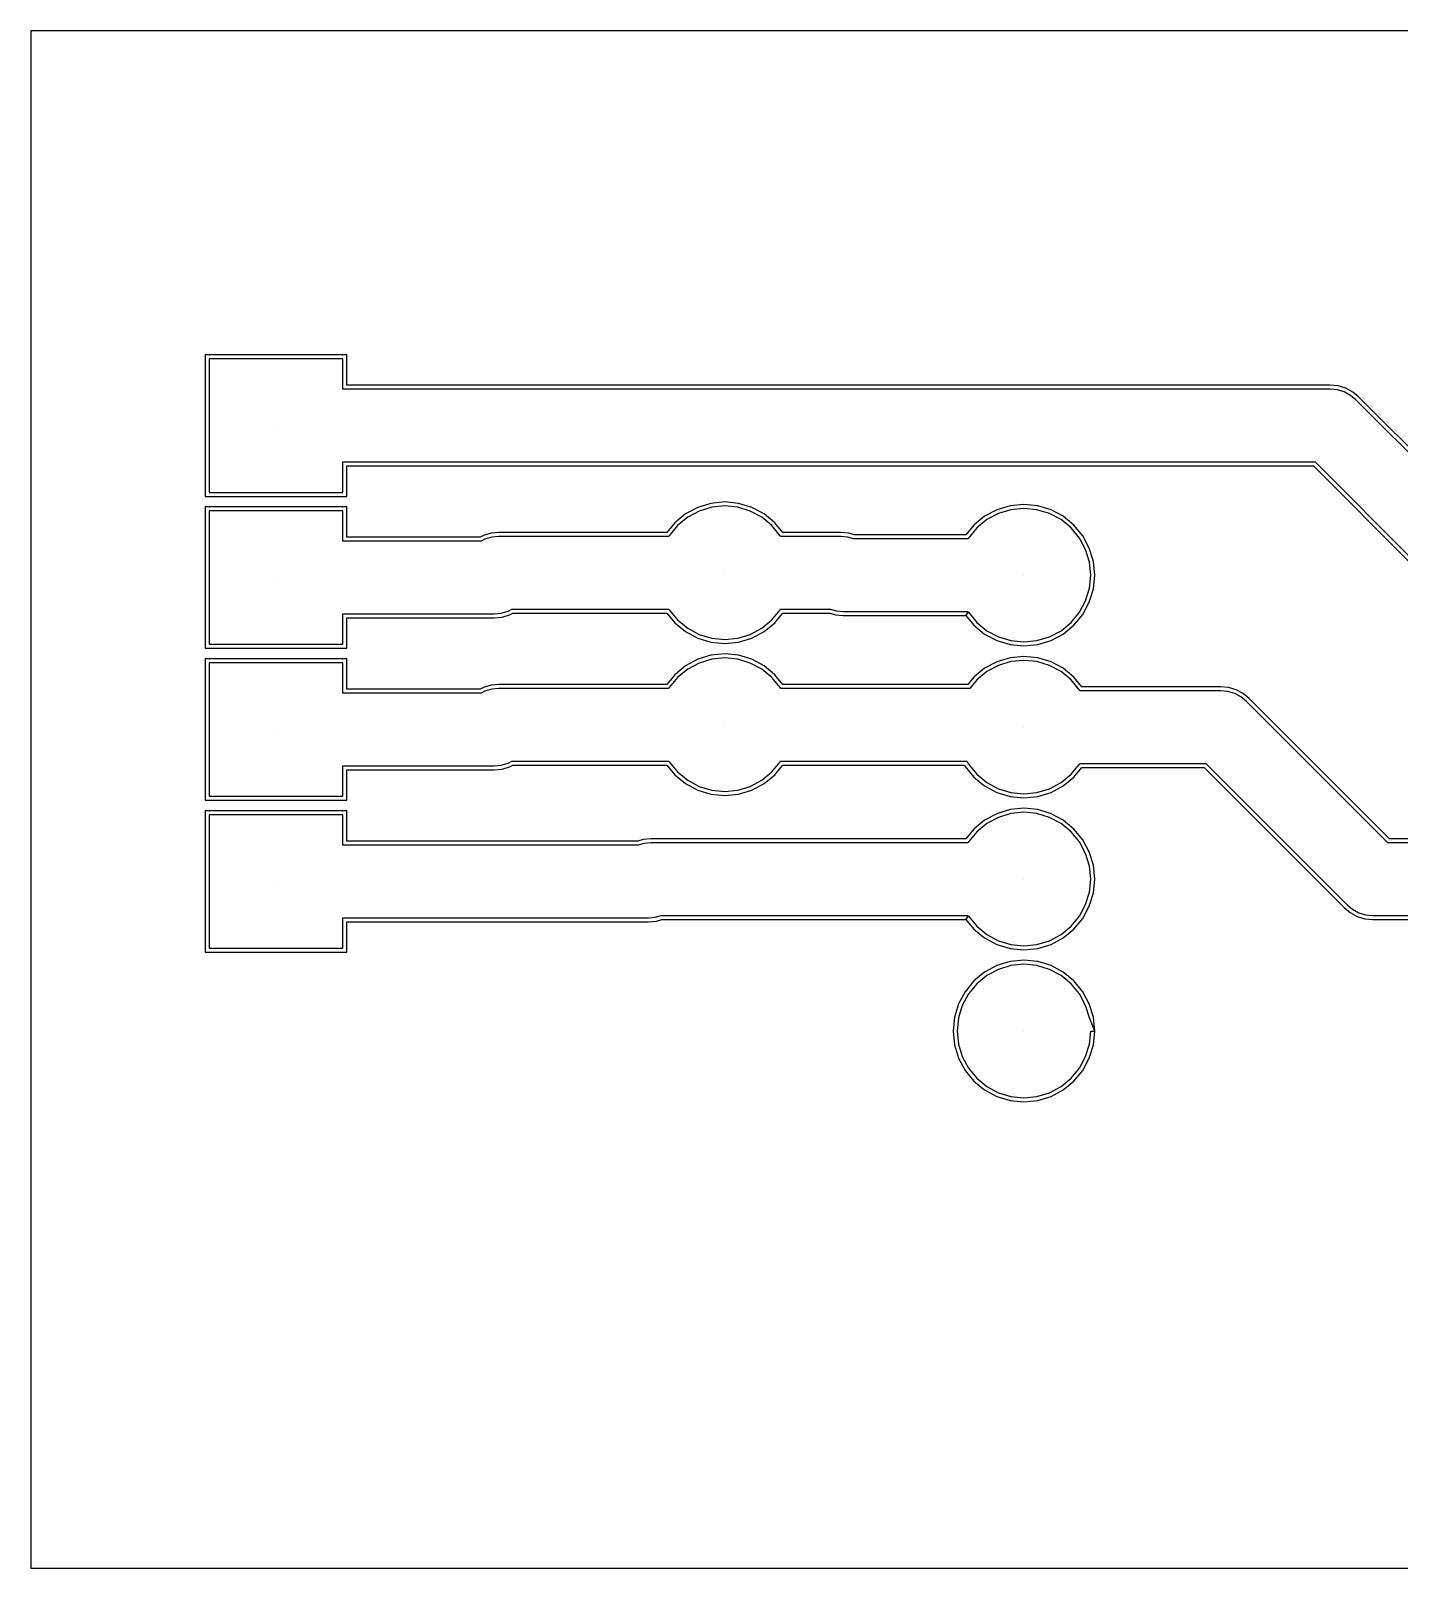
# Model space of a CAD drawing. Extents: x 0 to 45.7, y 0.4 to 26.1.
# Drawn here: x 0 to 22.87, y 0.4 to 26.1 of the extents above; entities that cross this region are included whole.
import ezdxf

# ---------------------------------------------------------------- set-up
doc = ezdxf.new("R2010")
doc.units = 0
doc.header["$LTSCALE"] = 0.000394
doc.header["$PDMODE"] = 35
doc.header["$PDSIZE"] = 0.000315
doc.layers.add('PLAN_1', color=7, linetype='CONTINUOUS')

msp = doc.modelspace()

# ---------------------------------------------------------------- linework, layer by layer
at = {"layer": 'PLAN_1', "color": 5}
for p, q in [((45.701595, 26.099997, 1), (0.001601, 26.099997, 1)), ((0.001601, 26.099997, 1), (0.001601, 0.4, 1)), ((5.284601, 20.682999, 0.2), (2.918601, 20.682999, 0.2)), ((2.918601, 20.682999, 0.2), (2.918601, 18.316998, 0.2)), ((5.217601, 20.615997, 0.2), (2.9856, 20.615997, 0.2)), ((2.9856, 20.615997, 0.2), (2.9856, 18.383999, 0.2)), ((5.217601, 20.107998, 0.2), (5.217601, 20.615997, 0.2)), ((5.284601, 20.174997, 0.2), (5.284601, 20.682999, 0.2)), ((21.7216, 20.107998, 0.2), (5.217601, 20.107998, 0.2)), ((21.7216, 20.174997, 0.2), (5.284601, 20.174997, 0.2)), ((21.853285, 20.162027, 0.2), (21.7216, 20.174997, 0.2)), ((21.840214, 20.096315, 0.2), (21.7216, 20.107998, 0.2)), ((21.954271, 20.061716, 0.2), (21.840214, 20.096315, 0.2)), ((21.97991, 20.123617, 0.2), (21.853285, 20.162027, 0.2)), ((22.059385, 20.005531, 0.2), (21.954271, 20.061716, 0.2)), ((22.096609, 20.061239, 0.2), (21.97991, 20.123617, 0.2)), ((22.198896, 19.977295, 0.2), (22.096609, 20.061239, 0.2)), ((22.15152, 19.929918, 0.2), (22.059385, 20.005531, 0.2)), ((23.990839, 18.090599, 0.2), (22.15152, 19.929918, 0.2)), ((24.013672, 18.162519, 0.2), (22.198896, 19.977295, 0.2)), ((5.217601, 18.383999, 0.2), (5.217601, 18.891998, 0.2)), ((5.217601, 18.891998, 0.2), (21.469759, 18.891998, 0.2)), ((5.284601, 18.316998, 0.2), (5.284601, 18.824999, 0.2)), ((5.284601, 18.824999, 0.2), (21.442005, 18.824999, 0.2)), ((21.442005, 18.824999, 0.2), (23.059078, 17.207926, 0.2)), ((21.469759, 18.891998, 0.2), (23.130999, 17.230759, 0.2)), ((2.918601, 18.316998, 0.2), (5.284601, 18.316998, 0.2)), ((2.9856, 18.383999, 0.2), (5.217601, 18.383999, 0.2)), ((5.284601, 18.142998, 0.2), (2.918601, 18.142998, 0.2)), ((2.918601, 18.142998, 0.2), (2.918601, 15.776997, 0.2)), ((5.217601, 18.075996, 0.2), (2.9856, 18.075996, 0.2)), ((2.9856, 18.075996, 0.2), (2.9856, 15.843997, 0.2)), ((5.217601, 17.567997, 0.2), (5.217601, 18.075996, 0.2)), ((5.284601, 17.634996, 0.2), (5.284601, 18.142998, 0.2)), ((10.944361, 18.023626, 0.2), (10.765093, 17.876505, 0.2)), ((11.148886, 18.132946, 0.2), (10.944361, 18.023626, 0.2)), ((11.174526, 18.071047, 0.2), (10.981585, 17.967916, 0.2)), ((11.370809, 18.200266, 0.2), (11.148886, 18.132946, 0.2)), ((11.38388, 18.134554, 0.2), (11.174526, 18.071047, 0.2)), ((11.601601, 18.222998, 0.2), (11.370809, 18.200266, 0.2)), ((11.601601, 18.155996, 0.2), (11.38388, 18.134554, 0.2)), ((11.832393, 18.200266, 0.2), (11.601601, 18.222998, 0.2)), ((11.819322, 18.134554, 0.2), (11.601601, 18.155996, 0.2)), ((12.028675, 18.071047, 0.2), (11.819322, 18.134554, 0.2)), ((12.054316, 18.132946, 0.2), (11.832393, 18.200266, 0.2)), ((12.221617, 17.967916, 0.2), (12.028675, 18.071047, 0.2)), ((12.258841, 18.023626, 0.2), (12.054316, 18.132946, 0.2)), ((12.438108, 17.876505, 0.2), (12.258841, 18.023626, 0.2)), ((16.148886, 18.092947, 0.2), (15.944361, 17.983627, 0.2)), ((16.174526, 18.031048, 0.2), (15.981585, 17.927917, 0.2)), ((16.37081, 18.160267, 0.2), (16.148886, 18.092947, 0.2)), ((16.383881, 18.094555, 0.2), (16.174526, 18.031048, 0.2)), ((16.601601, 18.182999, 0.2), (16.37081, 18.160267, 0.2)), ((16.601601, 18.115997, 0.2), (16.383881, 18.094555, 0.2)), ((16.832392, 18.160267, 0.2), (16.601601, 18.182999, 0.2)), ((16.819321, 18.094555, 0.2), (16.601601, 18.115997, 0.2)), ((17.028675, 18.031048, 0.2), (16.819321, 18.094555, 0.2)), ((17.054316, 18.092947, 0.2), (16.832392, 18.160267, 0.2)), ((17.221617, 17.927917, 0.2), (17.028675, 18.031048, 0.2)), ((17.258841, 17.983627, 0.2), (17.054316, 18.092947, 0.2)), ((10.765093, 17.876505, 0.2), (10.632547, 17.714996, 0.2)), ((10.812469, 17.829128, 0.2), (10.67368, 17.660013, 0.2)), ((10.981585, 17.967916, 0.2), (10.812469, 17.829128, 0.2)), ((12.390732, 17.829128, 0.2), (12.221617, 17.967916, 0.2)), ((12.529521, 17.660013, 0.2), (12.390732, 17.829128, 0.2)), ((12.570654, 17.714996, 0.2), (12.438108, 17.876505, 0.2)), ((15.765093, 17.836506, 0.2), (15.632547, 17.674997, 0.2)), ((15.812469, 17.789129, 0.2), (15.67368, 17.620014, 0.2)), ((15.944361, 17.983627, 0.2), (15.765093, 17.836506, 0.2)), ((15.981585, 17.927917, 0.2), (15.812469, 17.789129, 0.2)), ((17.390732, 17.789129, 0.2), (17.221617, 17.927917, 0.2)), ((17.438108, 17.836506, 0.2), (17.258841, 17.983627, 0.2)), ((17.52952, 17.620014, 0.2), (17.390732, 17.789129, 0.2)), ((17.58523, 17.657238, 0.2), (17.438108, 17.836506, 0.2)), ((7.530848, 17.567997, 0.2), (5.217601, 17.567997, 0.2)), ((7.514749, 17.634996, 0.2), (5.284601, 17.634996, 0.2)), ((7.568299, 17.663618, 0.2), (7.514749, 17.634996, 0.2)), ((7.593938, 17.601719, 0.2), (7.530848, 17.567997, 0.2)), ((7.694925, 17.702028, 0.2), (7.568299, 17.663618, 0.2)), ((7.707995, 17.636316, 0.2), (7.593938, 17.601719, 0.2)), ((7.826603, 17.714996, 0.2), (7.694925, 17.702028, 0.2)), ((7.826603, 17.647997, 0.2), (7.707995, 17.636316, 0.2)), ((10.632547, 17.714996, 0.2), (7.826603, 17.714996, 0.2)), ((10.667257, 17.647997, 0.2), (7.826603, 17.647997, 0.2)), ((10.67368, 17.660013, 0.2), (10.667257, 17.647997, 0.2)), ((12.535944, 17.647997, 0.2), (12.529521, 17.660013, 0.2)), ((13.541585, 17.647997, 0.2), (12.535944, 17.647997, 0.2)), ((13.541583, 17.714996, 0.2), (12.570654, 17.714996, 0.2)), ((13.673269, 17.70203, 0.2), (13.541583, 17.714996, 0.2)), ((13.6602, 17.636318, 0.2), (13.541585, 17.647997, 0.2)), ((13.753564, 17.607998, 0.2), (13.6602, 17.636318, 0.2)), ((13.762392, 17.674997, 0.2), (13.673269, 17.70203, 0.2)), ((15.667257, 17.607998, 0.2), (13.753564, 17.607998, 0.2)), ((15.632547, 17.674997, 0.2), (13.762392, 17.674997, 0.2)), ((15.67368, 17.620014, 0.2), (15.667257, 17.607998, 0.2)), ((17.63265, 17.427073, 0.2), (17.52952, 17.620014, 0.2)), ((17.69455, 17.452713, 0.2), (17.58523, 17.657238, 0.2)), ((17.696157, 17.217718, 0.2), (17.63265, 17.427073, 0.2)), ((17.761869, 17.230789, 0.2), (17.69455, 17.452713, 0.2)), ((17.784601, 16.999998, 0.2), (17.761869, 17.230789, 0.2)), ((17.7176, 16.999998, 0.2), (17.696157, 17.217718, 0.2)), ((17.696157, 16.782278, 0.2), (17.7176, 16.999998, 0.2)), ((17.761869, 16.769207, 0.2), (17.784601, 16.999998, 0.2)), ((17.63265, 16.572924, 0.2), (17.696157, 16.782278, 0.2)), ((17.69455, 16.547283, 0.2), (17.761869, 16.769207, 0.2)), ((17.52952, 16.379982, 0.2), (17.63265, 16.572924, 0.2)), ((17.58523, 16.342758, 0.2), (17.69455, 16.547283, 0.2)), ((5.217601, 15.843997, 0.2), (5.217601, 16.351997, 0.2)), ((5.217601, 16.351997, 0.2), (7.746601, 16.351997, 0.2)), ((5.284601, 15.776997, 0.2), (5.284601, 16.284998, 0.2)), ((5.284601, 16.284998, 0.2), (7.746601, 16.284998, 0.2)), ((7.746601, 16.351997, 0.2), (7.865216, 16.36368, 0.2)), ((7.746601, 16.284998, 0.2), (7.878287, 16.297968, 0.2)), ((7.865216, 16.36368, 0.2), (7.979273, 16.398279, 0.2)), ((7.878287, 16.297968, 0.2), (8.004912, 16.336378, 0.2)), ((7.979273, 16.398279, 0.2), (8.042356, 16.431997, 0.2)), ((8.004912, 16.336378, 0.2), (8.058455, 16.364998, 0.2)), ((8.042356, 16.431997, 0.2), (10.667257, 16.431997, 0.2)), ((8.058455, 16.364998, 0.2), (10.632547, 16.364998, 0.2)), ((10.632547, 16.364998, 0.2), (10.765093, 16.203489, 0.2)), ((10.667257, 16.431997, 0.2), (10.67368, 16.419981, 0.2)), ((10.67368, 16.419981, 0.2), (10.812469, 16.250866, 0.2)), ((10.765093, 16.203489, 0.2), (10.944361, 16.056368, 0.2)), ((10.812469, 16.250866, 0.2), (10.981584, 16.112078, 0.2)), ((12.221617, 16.112078, 0.2), (12.390732, 16.250866, 0.2)), ((12.25884, 16.056368, 0.2), (12.438107, 16.203489, 0.2)), ((12.390732, 16.250866, 0.2), (12.529521, 16.419981, 0.2)), ((12.438107, 16.203489, 0.2), (12.570654, 16.364998, 0.2)), ((12.529521, 16.419981, 0.2), (12.535944, 16.431997, 0.2)), ((12.535944, 16.431997, 0.2), (13.369639, 16.431997, 0.2)), ((12.570654, 16.364998, 0.2), (13.360808, 16.364998, 0.2)), ((13.360808, 16.364998, 0.2), (13.449914, 16.337969, 0.2)), ((13.369639, 16.431997, 0.2), (13.462985, 16.403681, 0.2)), ((13.449914, 16.337969, 0.2), (13.5816, 16.324999, 0.2)), ((13.462985, 16.403681, 0.2), (13.5816, 16.391998, 0.2)), ((13.5816, 16.391998, 0.2), (15.667257, 16.391998, 0.2)), ((13.5816, 16.324999, 0.2), (15.632547, 16.324999, 0.2)), ((15.667257, 16.391998, 0.2), (15.632547, 16.324999, 0.2)), ((15.632547, 16.324999, 0.2), (15.67368, 16.379982, 0.2)), ((15.632547, 16.324999, 0.2), (15.765093, 16.16349, 0.2)), ((15.67368, 16.379982, 0.2), (15.812469, 16.210867, 0.2)), ((15.812469, 16.210867, 0.2), (15.981584, 16.072079, 0.2)), ((17.221617, 16.072079, 0.2), (17.390732, 16.210867, 0.2)), ((17.390732, 16.210867, 0.2), (17.52952, 16.379982, 0.2)), ((17.438108, 16.16349, 0.2), (17.58523, 16.342758, 0.2)), ((10.944361, 16.056368, 0.2), (11.148886, 15.947047, 0.2)), ((10.981584, 16.112078, 0.2), (11.174526, 16.008947, 0.2)), ((11.148886, 15.947047, 0.2), (11.370809, 15.879728, 0.2)), ((11.174526, 16.008947, 0.2), (11.38388, 15.94544, 0.2)), ((11.38388, 15.94544, 0.2), (11.601601, 15.923997, 0.2)), ((11.601601, 15.923997, 0.2), (11.819322, 15.94544, 0.2)), ((11.819322, 15.94544, 0.2), (12.028676, 16.008947, 0.2)), ((11.832393, 15.879728, 0.2), (12.054316, 15.947047, 0.2)), ((12.028676, 16.008947, 0.2), (12.221617, 16.112078, 0.2)), ((12.054316, 15.947047, 0.2), (12.25884, 16.056368, 0.2)), ((15.765093, 16.16349, 0.2), (15.944361, 16.016369, 0.2)), ((15.944361, 16.016369, 0.2), (16.148886, 15.907048, 0.2)), ((15.981584, 16.072079, 0.2), (16.174526, 15.968948, 0.2)), ((16.174526, 15.968948, 0.2), (16.383881, 15.905441, 0.2)), ((16.819321, 15.905441, 0.2), (17.028675, 15.968948, 0.2)), ((17.028675, 15.968948, 0.2), (17.221617, 16.072079, 0.2)), ((17.054316, 15.907048, 0.2), (17.258841, 16.016369, 0.2)), ((17.258841, 16.016369, 0.2), (17.438108, 16.16349, 0.2)), ((2.918601, 15.776997, 0.2), (5.284601, 15.776997, 0.2)), ((2.9856, 15.843997, 0.2), (5.217601, 15.843997, 0.2)), ((11.370809, 15.879728, 0.2), (11.601601, 15.856997, 0.2)), ((11.601601, 15.682998, 0.2), (11.370809, 15.660267, 0.2)), ((11.601601, 15.856997, 0.2), (11.832393, 15.879728, 0.2)), ((11.832393, 15.660267, 0.2), (11.601601, 15.682998, 0.2)), ((16.148886, 15.907048, 0.2), (16.37081, 15.839729, 0.2)), ((16.37081, 15.839729, 0.2), (16.601601, 15.816998, 0.2)), ((16.383881, 15.905441, 0.2), (16.601601, 15.883998, 0.2)), ((16.601601, 15.883998, 0.2), (16.819321, 15.905441, 0.2)), ((16.601601, 15.816998, 0.2), (16.832392, 15.839729, 0.2)), ((16.832392, 15.839729, 0.2), (17.054316, 15.907048, 0.2)), ((5.284601, 15.602999, 0.2), (2.918601, 15.602999, 0.2)), ((2.918601, 15.602999, 0.2), (2.918601, 13.236998, 0.2)), ((5.217601, 15.535998, 0.2), (2.9856, 15.535998, 0.2)), ((2.9856, 15.535998, 0.2), (2.9856, 13.303998, 0.2)), ((5.217601, 15.027998, 0.2), (5.217601, 15.535998, 0.2)), ((5.284601, 15.094998, 0.2), (5.284601, 15.602999, 0.2)), ((10.944361, 15.483626, 0.2), (10.765093, 15.336506, 0.2)), ((10.981585, 15.427918, 0.2), (10.812469, 15.289129, 0.2)), ((11.148886, 15.592948, 0.2), (10.944361, 15.483626, 0.2)), ((11.174526, 15.531048, 0.2), (10.981585, 15.427918, 0.2)), ((11.370809, 15.660267, 0.2), (11.148886, 15.592948, 0.2)), ((11.38388, 15.594555, 0.2), (11.174526, 15.531048, 0.2)), ((11.601601, 15.615998, 0.2), (11.38388, 15.594555, 0.2)), ((11.819322, 15.594555, 0.2), (11.601601, 15.615998, 0.2)), ((12.028675, 15.531048, 0.2), (11.819322, 15.594555, 0.2)), ((12.054316, 15.592948, 0.2), (11.832393, 15.660267, 0.2)), ((12.221617, 15.427918, 0.2), (12.028675, 15.531048, 0.2)), ((12.258841, 15.483626, 0.2), (12.054316, 15.592948, 0.2)), ((12.390732, 15.289129, 0.2), (12.221617, 15.427918, 0.2)), ((12.438108, 15.336506, 0.2), (12.258841, 15.483626, 0.2)), ((15.944361, 15.443626, 0.2), (15.765093, 15.296506, 0.2)), ((16.148886, 15.552948, 0.2), (15.944361, 15.443626, 0.2)), ((16.174526, 15.491048, 0.2), (15.981585, 15.387918, 0.2)), ((16.37081, 15.620267, 0.2), (16.148886, 15.552948, 0.2)), ((16.383881, 15.554555, 0.2), (16.174526, 15.491048, 0.2)), ((16.601601, 15.642998, 0.2), (16.37081, 15.620267, 0.2)), ((16.601601, 15.575998, 0.2), (16.383881, 15.554555, 0.2)), ((16.832392, 15.620267, 0.2), (16.601601, 15.642998, 0.2)), ((16.819321, 15.554555, 0.2), (16.601601, 15.575998, 0.2)), ((17.028675, 15.491048, 0.2), (16.819321, 15.554555, 0.2)), ((17.054316, 15.552948, 0.2), (16.832392, 15.620267, 0.2)), ((17.221617, 15.387918, 0.2), (17.028675, 15.491048, 0.2)), ((17.258841, 15.443626, 0.2), (17.054316, 15.552948, 0.2)), ((17.438108, 15.296506, 0.2), (17.258841, 15.443626, 0.2)), ((7.826603, 15.174998, 0.2), (7.694925, 15.162029, 0.2)), ((10.632547, 15.174998, 0.2), (7.826603, 15.174998, 0.2)), ((10.765093, 15.336506, 0.2), (10.632547, 15.174998, 0.2)), ((10.812469, 15.289129, 0.2), (10.67368, 15.120014, 0.2)), ((12.529521, 15.120014, 0.2), (12.390732, 15.289129, 0.2)), ((12.570654, 15.174998, 0.2), (12.438108, 15.336506, 0.2)), ((15.665375, 15.174998, 0.2), (12.570654, 15.174998, 0.2)), ((15.765093, 15.296506, 0.2), (15.665375, 15.174998, 0.2)), ((15.812469, 15.249129, 0.2), (15.696646, 15.107998, 0.2)), ((15.981585, 15.387918, 0.2), (15.812469, 15.249129, 0.2)), ((17.390732, 15.249129, 0.2), (17.221617, 15.387918, 0.2)), ((17.52952, 15.080014, 0.2), (17.390732, 15.249129, 0.2)), ((17.570654, 15.134998, 0.2), (17.438108, 15.296506, 0.2)), ((7.530847, 15.027998, 0.2), (5.217601, 15.027998, 0.2)), ((7.51475, 15.094998, 0.2), (5.284601, 15.094998, 0.2)), ((7.568299, 15.12362, 0.2), (7.51475, 15.094998, 0.2)), ((7.593938, 15.06172, 0.2), (7.530847, 15.027998, 0.2)), ((7.694925, 15.162029, 0.2), (7.568299, 15.12362, 0.2)), ((7.707995, 15.096317, 0.2), (7.593938, 15.06172, 0.2)), ((7.826603, 15.107998, 0.2), (7.707995, 15.096317, 0.2)), ((10.667257, 15.107998, 0.2), (7.826603, 15.107998, 0.2)), ((10.67368, 15.120014, 0.2), (10.667257, 15.107998, 0.2)), ((12.535944, 15.107998, 0.2), (12.529521, 15.120014, 0.2)), ((15.696646, 15.107998, 0.2), (12.535944, 15.107998, 0.2)), ((17.535942, 15.067998, 0.2), (17.52952, 15.080014, 0.2)), ((19.8916, 15.067998, 0.2), (17.535942, 15.067998, 0.2)), ((19.8916, 15.134998, 0.2), (17.570654, 15.134998, 0.2)), ((20.023285, 15.122028, 0.2), (19.8916, 15.134998, 0.2)), ((20.010214, 15.056315, 0.2), (19.8916, 15.067998, 0.2)), ((20.124271, 15.021717, 0.2), (20.010214, 15.056315, 0.2)), ((20.149912, 15.083617, 0.2), (20.023285, 15.122028, 0.2)), ((20.229387, 14.965531, 0.2), (20.124271, 15.021717, 0.2)), ((20.266609, 15.02124, 0.2), (20.149912, 15.083617, 0.2)), ((20.32152, 14.889919, 0.2), (20.229387, 14.965531, 0.2)), ((20.368896, 14.937295, 0.2), (20.266609, 15.02124, 0.2)), ((22.711184, 12.595007, 0.2), (20.368896, 14.937295, 0.2)), ((22.683432, 12.528008, 0.2), (20.32152, 14.889919, 0.2)), ((7.979273, 13.858279, 0.2), (8.042356, 13.891998, 0.2)), ((8.042356, 13.891998, 0.2), (10.667257, 13.891998, 0.2)), ((10.667257, 13.891998, 0.2), (10.67368, 13.879982, 0.2)), ((10.67368, 13.879982, 0.2), (10.812469, 13.710867, 0.2)), ((12.390732, 13.710867, 0.2), (12.529521, 13.879982, 0.2)), ((12.529521, 13.879982, 0.2), (12.535944, 13.891998, 0.2)), ((12.535944, 13.891998, 0.2), (15.645877, 13.891998, 0.2)), ((15.645877, 13.891998, 0.2), (15.67368, 13.839982, 0.2)), ((5.217601, 13.303998, 0.2), (5.217601, 13.811998, 0.2)), ((5.217601, 13.811998, 0.2), (7.746601, 13.811998, 0.2)), ((5.284601, 13.236998, 0.2), (5.284601, 13.744998, 0.2)), ((5.284601, 13.744998, 0.2), (7.746601, 13.744998, 0.2)), ((7.746601, 13.811998, 0.2), (7.865216, 13.823681, 0.2)), ((7.746601, 13.744998, 0.2), (7.878287, 13.757968, 0.2)), ((7.865216, 13.823681, 0.2), (7.979273, 13.858279, 0.2)), ((7.878287, 13.757968, 0.2), (8.004912, 13.796379, 0.2)), ((8.004912, 13.796379, 0.2), (8.058454, 13.824998, 0.2)), ((8.058454, 13.824998, 0.2), (10.632547, 13.824998, 0.2)), ((10.632547, 13.824998, 0.2), (10.765093, 13.66349, 0.2)), ((10.765093, 13.66349, 0.2), (10.944361, 13.51637, 0.2)), ((10.812469, 13.710867, 0.2), (10.981584, 13.572078, 0.2)), ((12.221617, 13.572078, 0.2), (12.390732, 13.710867, 0.2)), ((12.25884, 13.516369, 0.2), (12.438107, 13.66349, 0.2)), ((12.438107, 13.66349, 0.2), (12.570653, 13.824998, 0.2)), ((12.570653, 13.824998, 0.2), (15.606085, 13.824998, 0.2)), ((15.606085, 13.824998, 0.2), (15.617972, 13.802758, 0.2)), ((15.617972, 13.802758, 0.2), (15.765093, 13.62349, 0.2)), ((15.67368, 13.839982, 0.2), (15.812469, 13.670867, 0.2)), ((15.765093, 13.62349, 0.2), (15.944361, 13.47637, 0.2)), ((15.812469, 13.670867, 0.2), (15.981584, 13.532078, 0.2)), ((17.221617, 13.532078, 0.2), (17.390732, 13.670867, 0.2)), ((17.258841, 13.476369, 0.2), (17.438108, 13.62349, 0.2)), ((17.390732, 13.670867, 0.2), (17.52952, 13.839982, 0.2)), ((17.438108, 13.62349, 0.2), (17.570654, 13.784998, 0.2)), ((17.52952, 13.839982, 0.2), (17.535942, 13.851998, 0.2)), ((17.535942, 13.851998, 0.2), (19.639759, 13.851998, 0.2)), ((17.570654, 13.784998, 0.2), (19.612007, 13.784998, 0.2)), ((19.612007, 13.784998, 0.2), (21.954292, 11.442712, 0.2)), ((19.639759, 13.851998, 0.2), (22.001669, 11.490088, 0.2)), ((10.944361, 13.51637, 0.2), (11.148886, 13.407048, 0.2)), ((10.981584, 13.572078, 0.2), (11.174526, 13.468948, 0.2)), ((11.148886, 13.407048, 0.2), (11.370809, 13.339729, 0.2)), ((11.174526, 13.468948, 0.2), (11.38388, 13.405441, 0.2)), ((11.38388, 13.405441, 0.2), (11.601601, 13.383998, 0.2)), ((11.601601, 13.383998, 0.2), (11.819322, 13.405441, 0.2)), ((11.819322, 13.405441, 0.2), (12.028676, 13.468948, 0.2)), ((11.832393, 13.339729, 0.2), (12.054316, 13.407048, 0.2)), ((12.028676, 13.468948, 0.2), (12.221617, 13.572078, 0.2)), ((12.054316, 13.407048, 0.2), (12.25884, 13.516369, 0.2)), ((15.944361, 13.47637, 0.2), (16.148886, 13.367048, 0.2)), ((15.981584, 13.532078, 0.2), (16.174526, 13.428948, 0.2)), ((16.148886, 13.367048, 0.2), (16.37081, 13.299729, 0.2)), ((16.174526, 13.428948, 0.2), (16.383881, 13.365441, 0.2)), ((16.383881, 13.365441, 0.2), (16.601601, 13.343998, 0.2)), ((16.601601, 13.343998, 0.2), (16.819321, 13.365441, 0.2)), ((16.819321, 13.365441, 0.2), (17.028675, 13.428948, 0.2)), ((16.832392, 13.299729, 0.2), (17.054316, 13.367048, 0.2)), ((17.028675, 13.428948, 0.2), (17.221617, 13.532078, 0.2)), ((17.054316, 13.367048, 0.2), (17.258841, 13.476369, 0.2)), ((2.918601, 13.236998, 0.2), (5.284601, 13.236998, 0.2)), ((2.9856, 13.303998, 0.2), (5.217601, 13.303998, 0.2)), ((11.370809, 13.339729, 0.2), (11.601601, 13.316998, 0.2)), ((11.601601, 13.316998, 0.2), (11.832393, 13.339729, 0.2)), ((16.37081, 13.299729, 0.2), (16.601601, 13.276999, 0.2)), ((16.601601, 13.276999, 0.2), (16.832392, 13.299729, 0.2)), ((5.284601, 13.062998, 0.2), (2.918601, 13.062998, 0.2)), ((2.918601, 13.062998, 0.2), (2.918601, 10.696999, 0.2)), ((5.217601, 12.995998, 0.2), (2.9856, 12.995998, 0.2)), ((2.9856, 12.995998, 0.2), (2.9856, 10.763998, 0.2)), ((5.217601, 12.487998, 0.2), (5.217601, 12.995998, 0.2)), ((5.284601, 12.554998, 0.2), (5.284601, 13.062998, 0.2)), ((15.944361, 12.903626, 0.2), (15.765093, 12.756506, 0.2)), ((16.148886, 13.012948, 0.2), (15.944361, 12.903626, 0.2)), ((16.174526, 12.951048, 0.2), (15.981585, 12.847919, 0.2)), ((16.37081, 13.080267, 0.2), (16.148886, 13.012948, 0.2)), ((16.383881, 13.014555, 0.2), (16.174526, 12.951048, 0.2)), ((16.601601, 13.102998, 0.2), (16.37081, 13.080267, 0.2)), ((16.601601, 13.035998, 0.2), (16.383881, 13.014555, 0.2)), ((16.832392, 13.080267, 0.2), (16.601601, 13.102998, 0.2)), ((16.819321, 13.014555, 0.2), (16.601601, 13.035998, 0.2)), ((17.028675, 12.951048, 0.2), (16.819321, 13.014555, 0.2)), ((17.054316, 13.012948, 0.2), (16.832392, 13.080267, 0.2)), ((17.221617, 12.847919, 0.2), (17.028675, 12.951048, 0.2)), ((17.258841, 12.903626, 0.2), (17.054316, 13.012948, 0.2)), ((17.438108, 12.756506, 0.2), (17.258841, 12.903626, 0.2)), ((10.3666, 12.594998, 0.2), (10.23489, 12.582024, 0.2)), ((15.632547, 12.594998, 0.2), (10.3666, 12.594998, 0.2)), ((15.765093, 12.756506, 0.2), (15.632547, 12.594998, 0.2)), ((15.812469, 12.709129, 0.2), (15.67368, 12.540014, 0.2)), ((15.981585, 12.847919, 0.2), (15.812469, 12.709129, 0.2)), ((17.390732, 12.709129, 0.2), (17.221617, 12.847919, 0.2)), ((17.52952, 12.540014, 0.2), (17.390732, 12.709129, 0.2)), ((17.58523, 12.577238, 0.2), (17.438108, 12.756506, 0.2)), ((23.25255, 12.595004, 0.2), (22.711184, 12.595007, 0.2)), ((10.154639, 12.487998, 0.2), (5.217601, 12.487998, 0.2)), ((10.145812, 12.554998, 0.2), (5.284601, 12.554998, 0.2)), ((10.23489, 12.582024, 0.2), (10.145812, 12.554998, 0.2)), ((10.247964, 12.516312, 0.2), (10.154639, 12.487998, 0.2)), ((10.3666, 12.527998, 0.2), (10.247964, 12.516312, 0.2)), ((15.667257, 12.527998, 0.2), (10.3666, 12.527998, 0.2)), ((15.67368, 12.540014, 0.2), (15.667257, 12.527998, 0.2)), ((17.63265, 12.347073, 0.2), (17.52952, 12.540014, 0.2)), ((17.69455, 12.372713, 0.2), (17.58523, 12.577238, 0.2)), ((17.696157, 12.137719, 0.2), (17.63265, 12.347073, 0.2)), ((17.761869, 12.15079, 0.2), (17.69455, 12.372713, 0.2)), ((23.28726, 12.528004, 0.2), (22.683432, 12.528008, 0.2)), ((17.7176, 11.919998, 0.2), (17.696157, 12.137719, 0.2)), ((17.784601, 11.919998, 0.2), (17.761869, 12.15079, 0.2)), ((17.696157, 11.702277, 0.2), (17.7176, 11.919998, 0.2)), ((17.761869, 11.689206, 0.2), (17.784601, 11.919998, 0.2)), ((17.63265, 11.492924, 0.2), (17.696157, 11.702277, 0.2)), ((17.69455, 11.467283, 0.2), (17.761869, 11.689206, 0.2)), ((10.445218, 11.283681, 0.2), (10.538569, 11.311998, 0.2)), ((10.538569, 11.311998, 0.2), (15.667257, 11.311998, 0.2)), ((15.667257, 11.311998, 0.2), (15.632547, 11.244998, 0.2)), ((17.52952, 11.299982, 0.2), (17.63265, 11.492924, 0.2)), ((17.58523, 11.262758, 0.2), (17.69455, 11.467283, 0.2)), ((21.954292, 11.442712, 0.2), (22.056576, 11.358768, 0.2)), ((22.001669, 11.490088, 0.2), (22.0938, 11.414477, 0.2)), ((22.056576, 11.358768, 0.2), (22.173275, 11.296391, 0.2)), ((22.0938, 11.414477, 0.2), (22.198914, 11.358292, 0.2)), ((22.198914, 11.358292, 0.2), (22.312971, 11.323692, 0.2)), ((22.312971, 11.323692, 0.2), (22.431585, 11.312009, 0.2)), ((22.431585, 11.312009, 0.2), (23.287254, 11.312004, 0.2)), ((5.217601, 10.763998, 0.2), (5.217601, 11.271998, 0.2)), ((5.217601, 11.271998, 0.2), (10.326603, 11.271998, 0.2)), ((5.284601, 10.696999, 0.2), (5.284601, 11.204998, 0.2)), ((5.284601, 11.204998, 0.2), (10.326603, 11.204998, 0.2)), ((10.326603, 11.271998, 0.2), (10.445218, 11.283681, 0.2)), ((10.326603, 11.204998, 0.2), (10.458289, 11.217968, 0.2)), ((10.458289, 11.217968, 0.2), (10.547396, 11.244998, 0.2)), ((10.547396, 11.244998, 0.2), (15.632547, 11.244998, 0.2)), ((15.632547, 11.244998, 0.2), (15.67368, 11.299982, 0.2)), ((15.632547, 11.244998, 0.2), (15.765093, 11.08349, 0.2)), ((15.67368, 11.299982, 0.2), (15.812469, 11.130867, 0.2)), ((15.765093, 11.08349, 0.2), (15.944361, 10.93637, 0.2)), ((15.812469, 11.130867, 0.2), (15.981584, 10.992078, 0.2)), ((17.221617, 10.992078, 0.2), (17.390732, 11.130867, 0.2)), ((17.258841, 10.936369, 0.2), (17.438108, 11.08349, 0.2)), ((17.390732, 11.130867, 0.2), (17.52952, 11.299982, 0.2)), ((17.438108, 11.08349, 0.2), (17.58523, 11.262758, 0.2)), ((22.173275, 11.296391, 0.2), (22.2999, 11.257979, 0.2)), ((22.2999, 11.257979, 0.2), (22.431585, 11.245008, 0.2)), ((22.431585, 11.245008, 0.2), (23.252541, 11.245004, 0.2)), ((15.944361, 10.93637, 0.2), (16.148886, 10.827048, 0.2)), ((15.981584, 10.992078, 0.2), (16.174526, 10.888948, 0.2)), ((16.148886, 10.827048, 0.2), (16.37081, 10.759729, 0.2)), ((16.174526, 10.888948, 0.2), (16.383881, 10.825441, 0.2)), ((16.383881, 10.825441, 0.2), (16.601601, 10.803998, 0.2)), ((16.601601, 10.803998, 0.2), (16.819321, 10.825441, 0.2)), ((16.819321, 10.825441, 0.2), (17.028675, 10.888948, 0.2)), ((16.832392, 10.759729, 0.2), (17.054316, 10.827048, 0.2)), ((17.028675, 10.888948, 0.2), (17.221617, 10.992078, 0.2)), ((17.054316, 10.827048, 0.2), (17.258841, 10.936369, 0.2)), ((2.918601, 10.696999, 0.2), (5.284601, 10.696999, 0.2)), ((2.9856, 10.763998, 0.2), (5.217601, 10.763998, 0.2)), ((16.37081, 10.540268, 0.2), (16.148886, 10.472949, 0.2)), ((16.37081, 10.759729, 0.2), (16.601601, 10.736999, 0.2)), ((16.601601, 10.562999, 0.2), (16.37081, 10.540268, 0.2)), ((16.601601, 10.736999, 0.2), (16.832392, 10.759729, 0.2)), ((16.832392, 10.540268, 0.2), (16.601601, 10.562999, 0.2)), ((17.054316, 10.472949, 0.2), (16.832392, 10.540268, 0.2)), ((15.944361, 10.363627, 0.2), (15.765093, 10.216507, 0.2)), ((15.981585, 10.30792, 0.2), (15.812469, 10.16913, 0.2)), ((16.148886, 10.472949, 0.2), (15.944361, 10.363627, 0.2)), ((16.174526, 10.411049, 0.2), (15.981585, 10.30792, 0.2)), ((16.383881, 10.474556, 0.2), (16.174526, 10.411049, 0.2)), ((16.601601, 10.495999, 0.2), (16.383881, 10.474556, 0.2)), ((16.819321, 10.474556, 0.2), (16.601601, 10.495999, 0.2)), ((17.028675, 10.411049, 0.2), (16.819321, 10.474556, 0.2)), ((17.221617, 10.30792, 0.2), (17.028675, 10.411049, 0.2)), ((17.258841, 10.363627, 0.2), (17.054316, 10.472949, 0.2)), ((17.390732, 10.16913, 0.2), (17.221617, 10.30792, 0.2)), ((17.438108, 10.216507, 0.2), (17.258841, 10.363627, 0.2)), ((15.617972, 10.037239, 0.2), (15.508651, 9.832714, 0.2)), ((15.765093, 10.216507, 0.2), (15.617972, 10.037239, 0.2)), ((15.812469, 10.16913, 0.2), (15.67368, 10.000015, 0.2)), ((17.52952, 10.000015, 0.2), (17.390732, 10.16913, 0.2)), ((17.58523, 10.037239, 0.2), (17.438108, 10.216507, 0.2)), ((17.69455, 9.832714, 0.2), (17.58523, 10.037239, 0.2)), ((15.508651, 9.832714, 0.2), (15.441332, 9.610791, 0.2)), ((15.570551, 9.807074, 0.2), (15.507044, 9.59772, 0.2)), ((15.67368, 10.000015, 0.2), (15.570551, 9.807074, 0.2)), ((17.63265, 9.807074, 0.2), (17.52952, 10.000015, 0.2)), ((17.696157, 9.59772, 0.2), (17.63265, 9.807074, 0.2)), ((17.761869, 9.610791, 0.2), (17.69455, 9.832714, 0.2)), ((15.441332, 9.610791, 0.2), (15.418601, 9.379999, 0.2)), ((15.507044, 9.59772, 0.2), (15.4856, 9.379999, 0.2)), ((17.784601, 9.379999, 0.2), (17.696157, 9.59772, 0.2)), ((17.784601, 9.379999, 0.2), (17.761869, 9.610791, 0.2)), ((15.418601, 9.379999, 0.2), (15.441332, 9.149207, 0.2)), ((15.4856, 9.379999, 0.2), (15.507044, 9.162278, 0.2)), ((17.696157, 9.162278, 0.2), (17.7176, 9.379999, 0.2)), ((17.7176, 9.379999, 0.2), (17.784601, 9.379999, 0.2)), ((17.761869, 9.149207, 0.2), (17.784601, 9.379999, 0.2)), ((15.441332, 9.149207, 0.2), (15.508651, 8.927284, 0.2)), ((15.507044, 9.162278, 0.2), (15.570551, 8.952925, 0.2)), ((17.63265, 8.952925, 0.2), (17.696157, 9.162278, 0.2)), ((17.69455, 8.927284, 0.2), (17.761869, 9.149207, 0.2)), ((15.508651, 8.927284, 0.2), (15.617972, 8.722759, 0.2)), ((15.570551, 8.952925, 0.2), (15.67368, 8.759983, 0.2)), ((15.67368, 8.759983, 0.2), (15.812469, 8.590868, 0.2)), ((17.390732, 8.590868, 0.2), (17.52952, 8.759983, 0.2)), ((17.52952, 8.759983, 0.2), (17.63265, 8.952925, 0.2)), ((17.58523, 8.722759, 0.2), (17.69455, 8.927284, 0.2)), ((15.617972, 8.722759, 0.2), (15.765093, 8.543491, 0.2)), ((15.765093, 8.543491, 0.2), (15.944361, 8.396371, 0.2)), ((15.812469, 8.590868, 0.2), (15.981584, 8.452079, 0.2)), ((17.221617, 8.452079, 0.2), (17.390732, 8.590868, 0.2)), ((17.258841, 8.39637, 0.2), (17.438108, 8.543491, 0.2)), ((17.438108, 8.543491, 0.2), (17.58523, 8.722759, 0.2)), ((15.944361, 8.396371, 0.2), (16.148886, 8.287049, 0.2)), ((15.981584, 8.452079, 0.2), (16.174526, 8.348949, 0.2)), ((16.148886, 8.287049, 0.2), (16.37081, 8.21973, 0.2)), ((16.174526, 8.348949, 0.2), (16.383881, 8.285442, 0.2)), ((16.383881, 8.285442, 0.2), (16.601601, 8.263999, 0.2)), ((16.601601, 8.263999, 0.2), (16.819321, 8.285442, 0.2)), ((16.819321, 8.285442, 0.2), (17.028675, 8.348949, 0.2)), ((16.832392, 8.21973, 0.2), (17.054316, 8.287049, 0.2)), ((17.028675, 8.348949, 0.2), (17.221617, 8.452079, 0.2)), ((17.054316, 8.287049, 0.2), (17.258841, 8.39637, 0.2)), ((16.37081, 8.21973, 0.2), (16.601601, 8.197, 0.2)), ((16.601601, 8.197, 0.2), (16.832392, 8.21973, 0.2)), ((0.001601, 0.4, 1), (45.701595, 0.4, 1))]:
    msp.add_line(p, q, dxfattribs=at)
at = {"layer": 'PLAN_1', "color": 2}
for p in [(4.101601, 19.499998, -2), (4.101601, 16.959997, -2), (4.101601, 14.42, -2), (4.101601, 11.879999, -2)]:
    msp.add_point(p, dxfattribs=at)
at = {"layer": 'PLAN_1', "color": 5}
for p in [(11.601601, 17.039999, -2), (16.601601, 16.999998, -2), (11.601601, 14.499998, -2), (16.601601, 14.459997, -2), (16.601601, 11.92, -2), (16.601601, 9.379999, -2)]:
    msp.add_point(p, dxfattribs=at)

doc.saveas('drawing.dxf')
